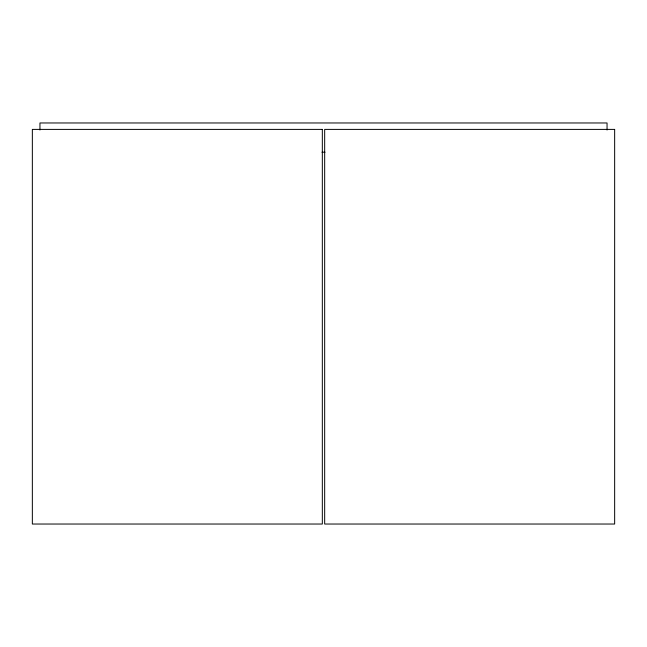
<?xml version="1.0" encoding="UTF-8"?>
<svg xmlns="http://www.w3.org/2000/svg" width="647" height="647" viewBox="0 0 647 647"><rect width="100%" height="100%" fill="white"/><g stroke="black" fill="none" stroke-linecap="round" stroke-linejoin="round"><path stroke-width="0.97" d="M321.988 152.199L325.012 152.199M607.048 130.023L607.048 122.97L39.952 122.97L39.952 130.023M322.327 129.4L32.35 129.4L32.35 524.03L322.327 524.03L322.327 129.4M614.65 129.4L324.673 129.4L324.673 524.03L614.65 524.03L614.65 129.4"/></g></svg>
